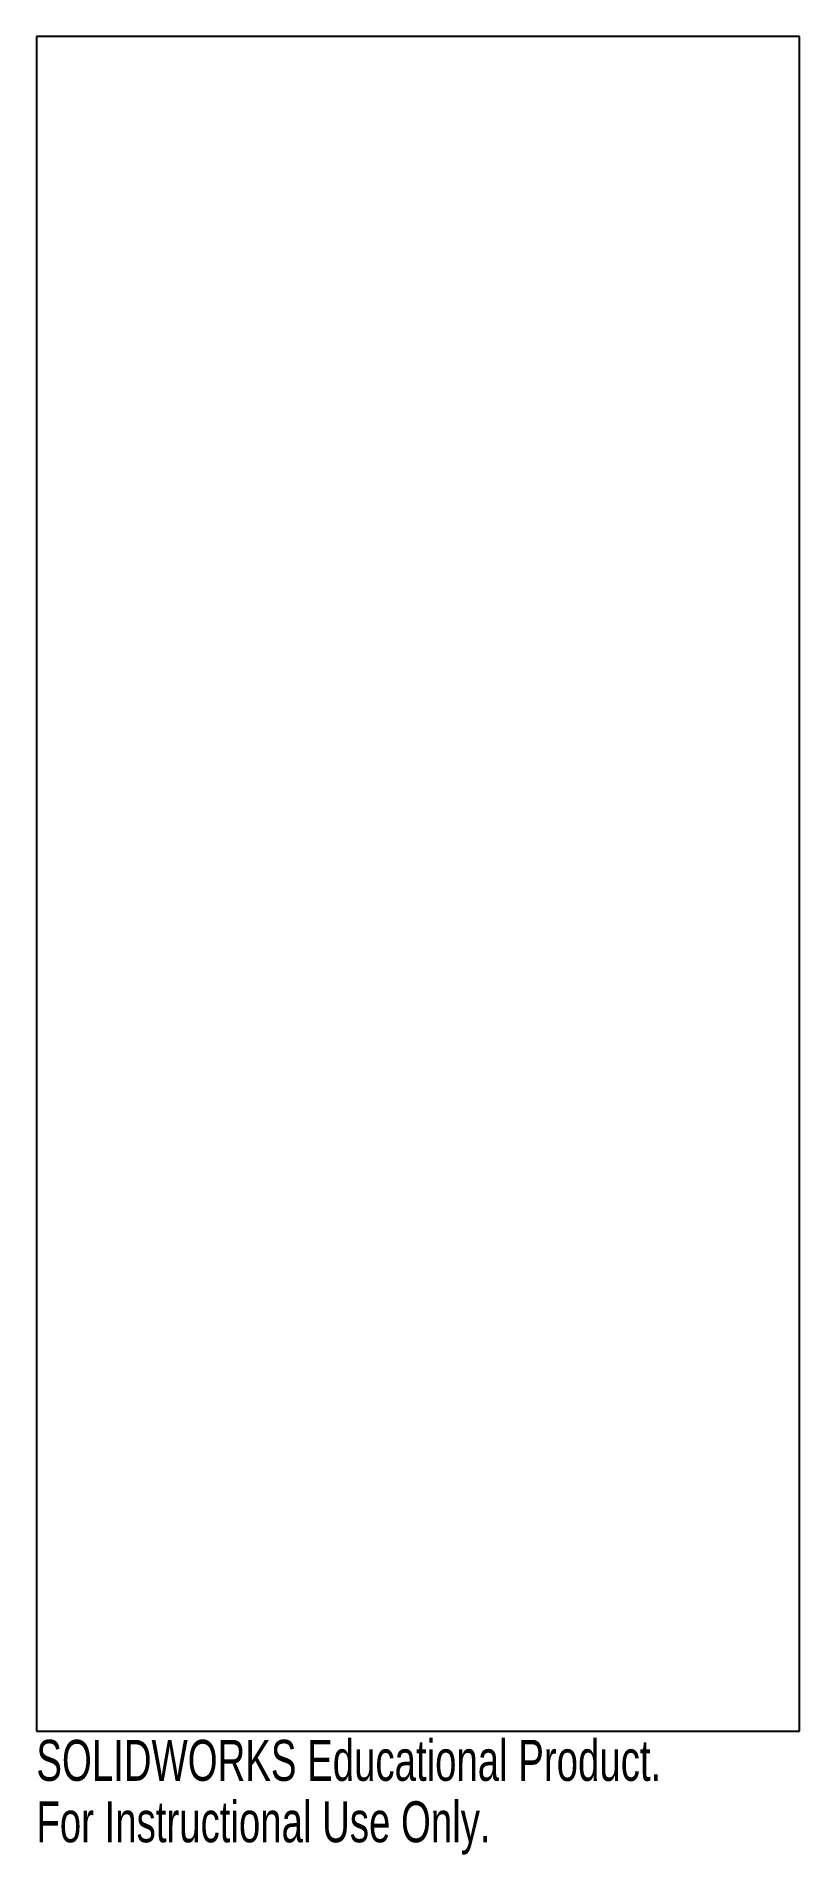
# Model space of a CAD drawing. Header units: centimetres. Extents: x -4.5 to 4.5, y -11.5 to 10.
import ezdxf

# ---------------------------------------------------------------- set-up
doc = ezdxf.new("R2010")
doc.units = ezdxf.units.CM
doc.styles.add('SLDTEXTSTYLE0', font='TXT', dxfattribs={"width": 0.7})

msp = doc.modelspace()

# ---------------------------------------------------------------- linework, layer by layer
at = {"color": 7, "linetype": 'Continuous', "lineweight": 25}
for p, q in [((-4.5, 10), (-4.5, -10)), ((4.5, 10), (-4.5, 10)), ((4.5, -10), (4.5, 10)), ((-4.5, -10), (4.5, -10))]:
    msp.add_line(p, q, dxfattribs=at)

# ---------------------------------------------------------------- texts
at = {"color": 7, "linetype": 'Continuous', "char_height": 0.48336, "attachment_point": 1, "style": 'SLDTEXTSTYLE0'}
for s, insert in [('SOLIDWORKS Educational Product.', (-4.5, -10.102)), ('For Instructional Use Only.', (-4.5, -10.827))]:
    msp.add_mtext(s, dxfattribs=dict(at, insert=insert))

doc.saveas('drawing.dxf')
